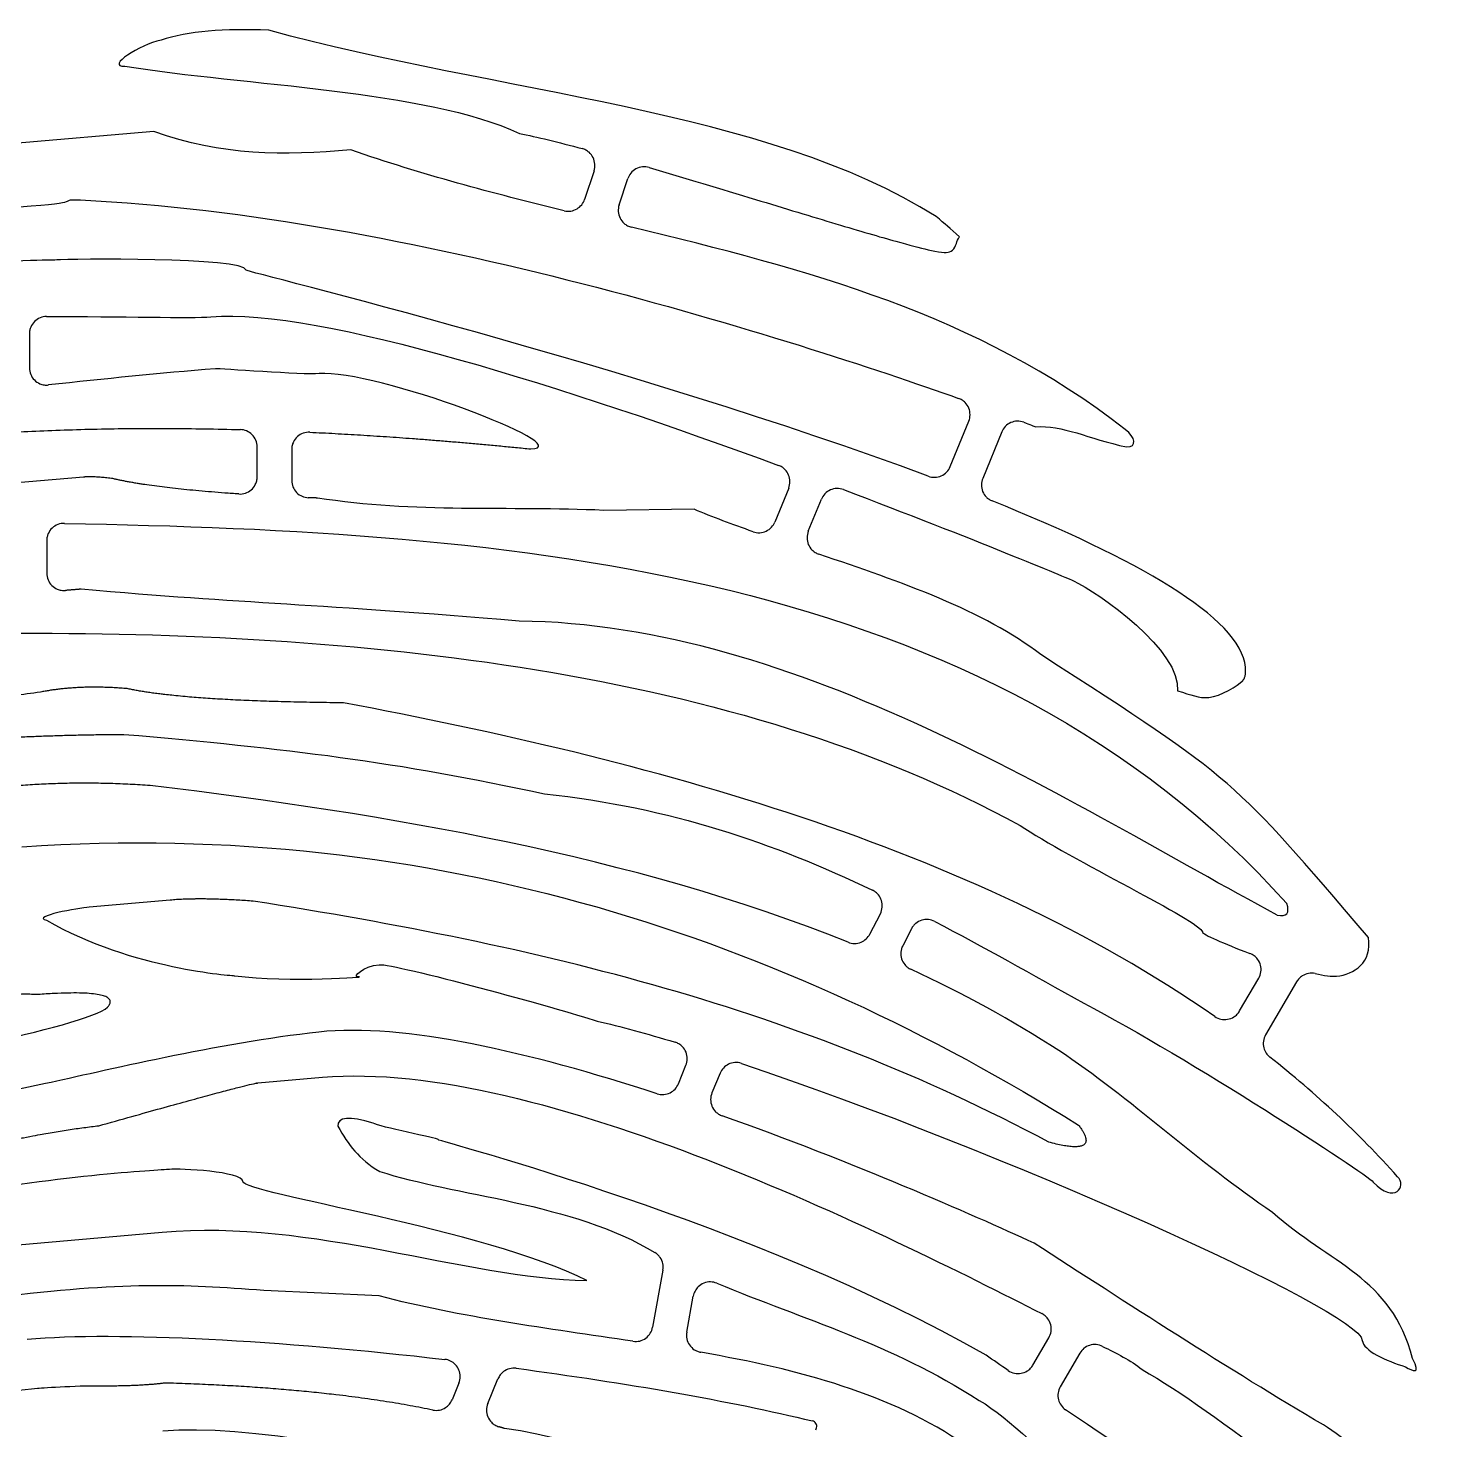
# Model space of a CAD drawing. Header units: inches. Extents: x -29.8 to 29.8, y -43 to 42.9.
# Drawn here: x -1.98 to 28.67, y 12.29 to 42.73 of the extents above; entities that cross this region are included whole.
import ezdxf

# ---------------------------------------------------------------- set-up
doc = ezdxf.new("R2010")
doc.units = ezdxf.units.IN
doc.header["$MEASUREMENT"] = 0

msp = doc.modelspace()

# ---------------------------------------------------------------- linework, layer by layer
for p, q in [((0.748, 40.488), (-2.286, 40.222)), ((10.315, 39.635), (10.11, 39.011)), ((10.859, 38.89), (11.048, 39.462)), ((-1.952, 36.092), (-1.952, 35.353)), ((18.052, 33.208), (18.456, 34.193)), ((19.172, 33.961), (18.758, 32.951)), ((2.996, 32.986), (2.996, 33.636)), ((3.746, 33.58), (3.746, 32.906)), ((-0.776, 32.979), (-3.967, 32.7)), ((14.543, 32.738), (14.241, 32.003)), ((14.97, 31.803), (15.255, 32.499)), ((12.488, 32.28), (10.528, 32.257)), ((-1.575, 31.599), (-1.575, 30.89)), ((1.108, 23.79), (-0.655, 23.636)), ((16.306, 23.051), (16.535, 23.495)), ((17.21, 23.167), (17.02, 22.8)), ((24.34, 21.382), (24.755, 22.093)), ((25.579, 22.017), (24.905, 20.863)), ((3.007, 19.818), (4.413, 19.941)), ((12.147, 19.8), (12.312, 20.203)), ((13.052, 20.03), (12.876, 19.601)), ((-1.6, 19.806), (-3.34, 19.44)), ((-2.619, 16.268), (0.929, 16.578)), ((11.81, 15.749), (11.587, 14.511)), ((5.643, 15.192), (3.144, 15.309)), ((12.33, 14.405), (12.471, 15.189)), ((19.85, 13.691), (20.196, 14.284)), ((20.87, 13.951), (20.444, 13.221)), ((7.379, 13.299), (7.232, 12.939)), ((8.007, 12.853), (8.228, 13.392))]:
    msp.add_line(p, q)
msp.add_ellipse((-172.783, 207.147), major_axis=(198.144, -183.655), ratio=0.018795, start_param=6.252244, end_param=6.31604)
for points, degree in [([(3.252, 42.684), (2.277, 42.729), (1.496, 42.659), (0.907, 42.472)], 3), ([(17.749, 38.637), (14.045, 40.979), (8.214, 41.319), (3.252, 42.684)], 3), ([(0.907, 42.472), (0.452, 42.377), (-0.308, 41.889), (0.12, 41.905)], 3), ([(0.12, 41.905), (2.72, 41.483), (6.651, 41.393), (8.695, 40.445)], 3), ([(5.032, 40.086), (3.583, 39.961), (2.22, 39.95), (0.748, 40.488)], 3), ([(8.695, 40.445), (9.074, 40.368), (9.54, 40.253), (10.056, 40.114)], 3), ([(9.664, 38.764), (8.126, 39.143), (6.576, 39.55), (5.032, 40.086)], 3), ([(-3.245, 38.792), (-0.845, 38.909), (-1.198, 38.969), (-1.06, 39.002)], 3), ([(-1.06, 39.002), (-0.962, 39.001), (-1.065, 39.011), (-0.841, 39)], 3), ([(-0.841, 39), (6.295, 38.657), (14.705, 35.94), (18.235, 34.689)], 3), ([(18.253, 38.197), (18.043, 38.39), (17.946, 38.472), (17.749, 38.637)], 3), ([(21.856, 34.016), (18.606, 36.538), (14.927, 37.485), (11.127, 38.408)], 3), ([(-1.357, 37.696), (-1.58, 37.676), (-1.903, 37.738), (-4.937, 37.472)], 3), ([(2.755, 37.471), (2.73, 37.761), (-1.134, 37.715), (-1.357, 37.696)], 3), ([(17.574, 32.999), (11.216, 35.371), (2.757, 37.45), (2.755, 37.471)], 3), ([(-1.578, 36.467), (0.019, 36.471), (1.599, 36.425), (1.989, 36.459)], 3), ([(1.989, 36.459), (4.333, 36.664), (9.872, 34.868), (14.325, 33.233)], 3), ([(2.088, 35.333), (0.891, 35.237), (-0.331, 35.111), (-1.537, 34.98)], 3), ([(4.346, 35.226), (4, 35.196), (2.166, 35.339), (2.088, 35.333)], 3), ([(8.939, 33.591), (10.047, 33.625), (5.529, 35.33), (4.346, 35.226)], 3), ([(-7.116, 33.416), (-2.904, 34.163), (2.631, 34.011)], 2), ([(19.652, 34.17), (19.784, 34.119), (19.871, 34.085), (19.907, 34.071)], 3), ([(19.907, 34.071), (20.487, 34.12), (21.05, 33.812), (21.883, 33.634)], 3), ([(4.139, 33.954), (6.432, 33.845), (8.939, 33.591)], 2), ([(21.883, 33.634), (22.124, 33.631), (22.074, 33.838), (21.856, 34.016)], 3), ([(-0.139, 32.945), (-0.552, 32.999), (-0.776, 32.979)], 2), ([(2.596, 32.612), (0.751, 32.736), (-0.139, 32.945)], 2), ([(4.304, 32.524), (4.204, 32.528), (4.105, 32.532)], 2), ([(10.528, 32.257), (8.471, 32.349), (6.421, 32.191), (4.304, 32.524)], 3), ([(15.735, 32.707), (18.533, 31.65), (20.631, 30.771), (20.728, 30.729)], 3), ([(13.77, 31.792), (13.32, 31.951), (12.889, 32.112), (12.488, 32.28)], 3), ([(24.467, 28.847), (24.372, 29.933), (22.054, 31.218), (18.965, 32.461)], 3), ([(-1.193, 31.974), (8.546, 31.789), (18.821, 31.015), (25.367, 23.714)], 3), ([(20.02, 29.122), (18.8, 30.072), (16.966, 30.709), (15.197, 31.305)], 3), ([(20.728, 30.729), (21.266, 30.484), (23.09, 29.186), (22.989, 28.335)], 3), ([(-0.831, 30.545), (-0.996, 30.531), (-1.167, 30.517)], 2), ([(8.686, 29.85), (4.378, 30.221), (2.711, 30.226), (-0.831, 30.545)], 3), ([(25.158, 23.465), (20.719, 25.836), (14.742, 29.795), (8.686, 29.85)], 3), ([(-2.54, 29.587), (5.136, 29.629), (13.359, 28.816), (19.569, 25.414)], 3), ([(27.137, 22.979), (24.199, 26.421), (24.259, 26.402), (20.02, 29.122)], 3), ([(24.395, 28.544), (24.487, 28.624), (24.467, 28.847)], 2), ([(23.67, 28.192), (23.916, 28.214), (24.33, 28.466), (24.395, 28.544)], 3), ([(-1.709, 28.31), (-7.882, 27.45), (-9.559, 26.864)], 2), ([(0.17, 28.384), (-0.866, 28.473), (-1.709, 28.31)], 2), ([(4.874, 28.076), (1.475, 28.104), (0.17, 28.384)], 2), ([(22.989, 28.335), (23.291, 28.251), (23.447, 28.173), (23.67, 28.192)], 3), ([(23.802, 21.263), (18.472, 24.962), (11.474, 26.835), (4.874, 28.076)], 3), ([(-4.483, 27.168), (-2.448, 27.375), (0.098, 27.391)], 2), ([(0.098, 27.391), (3.622, 27.091), (6.071, 26.79), (9.237, 26.099)], 3), ([(0.726, 26.275), (-2.462, 26.505), (-4.979, 25.774)], 2), ([(15.832, 22.876), (11.171, 24.757), (5.821, 25.652), (0.726, 26.275)], 3), ([(9.237, 26.099), (11.994, 25.803), (14.207, 25.033), (16.363, 24.006)], 3), ([(-2.114, 24.95), (6.922, 25.558), (14.496, 22.868), (20.84, 18.902)], 3), ([(19.569, 25.414), (20.62, 24.698), (23.512, 23.321), (23.531, 23.098)], 3), ([(-0.655, 23.636), (-0.878, 23.616), (-1.931, 23.437), (-1.58, 23.352)], 3), ([(2.911, 23.767), (1.8, 23.85), (1.108, 23.79)], 2), ([(20.193, 18.533), (14.763, 21.436), (9.155, 22.795), (2.911, 23.767)], 3), ([(-1.58, 23.352), (0.305, 22.277), (2.474, 22.153), (2.508, 22.148)], 3), ([(17.717, 23.327), (18.767, 22.778), (19.827, 22.179), (20.954, 21.553)], 3), ([(-3.964, 22.544), (-1.573, 22.738), (-2.915, 23.271), (-2.829, 23.244)], 3), ([(23.531, 23.098), (23.536, 23.049), (23.998, 22.842), (24.561, 22.634)], 3), ([(26.448, 22.139), (26.817, 22.171), (27.232, 22.436), (27.137, 22.979)], 3), ([(5.178, 22.122), (5.066, 22.12), (5.292, 22.357), (5.649, 22.388)], 3), ([(5.649, 22.388), (5.984, 22.417), (9.561, 21.43), (10.384, 21.164)], 3), ([(2.508, 22.148), (3.672, 21.995), (5.515, 22.127), (5.178, 22.122)], 3), ([(20.411, 20.522), (19.398, 21.183), (18.321, 21.768), (17.196, 22.287)], 3), ([(25.982, 22.194), (26.178, 22.152), (26.341, 22.13), (26.448, 22.139)], 3), ([(-0.252, 21.465), (0.099, 21.874), (-1.76, 21.74)], 2), ([(-5.935, 20.115), (-5.232, 20.177), (-0.705, 21.043), (-0.252, 21.465)], 3), ([(-1.76, 21.74), (-3.102, 21.785), (-4.863, 21.377)], 2), ([(20.954, 21.553), (23.229, 20.358), (27.056, 17.874), (27.245, 17.667)], 3), ([(10.384, 21.164), (10.888, 21.046), (11.457, 20.891), (12.074, 20.704)], 3), ([(4.338, 20.924), (2.148, 20.682), (-0.392, 20.065), (-1.6, 19.806)], 3), ([(11.684, 19.585), (8.937, 20.478), (6.17, 21.127), (4.338, 20.924)], 3), ([(4.413, 19.941), (9.117, 20.353), (16.803, 16.456), (20.043, 14.808)], 3), ([(13.518, 20.243), (19.085, 18.379), (26.949, 14.872), (27.006, 14.228)], 3), ([(25.057, 17.006), (23.463, 18.073), (21.938, 19.52), (20.411, 20.522)], 3), ([(27.769, 17.782), (26.927, 18.729), (25.998, 19.592), (24.997, 20.38)], 3), ([(-0.446, 18.889), (2.784, 19.799), (3.007, 19.818)], 2), ([(5.518, 18.946), (4.996, 19.104), (4.739, 19.082), (4.748, 18.879)], 3), ([(19.875, 16.34), (18.535, 16.958), (15.917, 18.107), (13.098, 19.105)], 3), ([(-4.107, 18.164), (-1.984, 18.715), (-0.446, 18.889)], 2), ([(4.748, 18.879), (4.985, 18.475), (5.195, 18.163), (5.66, 17.898)], 3), ([(20.84, 18.902), (21.366, 18.216), (20.193, 18.533)], 2), ([(1.091, 17.942), (0.868, 17.922), (-1.514, 17.806), (-3.937, 17.297)], 3), ([(2.688, 17.677), (2.669, 17.9), (1.314, 17.961), (1.091, 17.942)], 3), ([(5.66, 17.898), (7.237, 17.376), (9.87, 17.215), (11.637, 16.135)], 3), ([(27.245, 17.667), (27.701, 17.166), (27.99, 17.58), (27.769, 17.782)], 3), ([(10.16, 15.528), (7.963, 16.637), (2.711, 17.42), (2.688, 17.677)], 3), ([(0.929, 16.578), (4.221, 16.866), (7.487, 15.579), (10.16, 15.528)], 3), ([(28.095, 13.833), (27.649, 15.607), (26.286, 15.893), (25.057, 17.006)], 3), ([(26.159, 12.391), (24.143, 13.575), (21.821, 15.08), (19.875, 16.34)], 3), ([(3.144, 15.309), (1.379, 15.448), (0.044, 15.5), (-2.665, 15.156)], 3), ([(12.984, 15.468), (14.88, 14.68), (16.748, 14.162), (18.683, 12.924)], 3), ([(11.161, 14.207), (9.316, 14.486), (7.423, 14.727), (5.643, 15.192)], 3), ([(-2.004, 14.253), (-0.007, 14.428), (3.51, 14.227), (7.076, 13.813)], 3), ([(27.006, 14.228), (27.025, 14.004), (27.519, 13.783), (27.947, 13.654)], 3), ([(18.39, 11.947), (16.777, 13.063), (14.769, 13.593), (12.633, 13.969)], 3), ([(19.313, 13.572), (19.155, 13.681), (18.994, 13.793), (18.831, 13.908)], 3), ([(21.364, 14.096), (21.652, 13.95), (21.983, 13.793), (22.22, 13.595)], 3), ([(27.947, 13.654), (28.086, 13.561), (28.302, 13.467), (28.095, 13.833)], 3), ([(8.624, 13.621), (10.986, 13.307), (13.276, 12.91), (15.058, 12.478)], 3), ([(22.22, 13.595), (23.868, 12.657), (26.569, 10.473), (27.814, 9.231)], 3), ([(-1.777, 13.182), (-2.469, 13.121), (-3.35, 12.943), (-4.014, 12.725)], 3), ([(-0.299, 13.233), (-0.836, 13.245), (-1.621, 13.195), (-1.777, 13.182)], 3), ([(0.987, 13.301), (0.574, 13.239), (-0.299, 13.233)], 2), ([(6.809, 12.714), (4.461, 13.198), (0.987, 13.301)], 2), ([(18.683, 12.924), (19.348, 12.532), (20.134, 11.706), (21.009, 10.971)], 3), ([(0.947, 12.263), (4.495, 12.573), (13.633, 9.883), (14.736, 8.626)], 3), ([(27.732, 7.151), (25.077, 9.739), (23.138, 10.977), (20.558, 12.722)], 3), ([(8.366, 12.314), (8.305, 12.333), (8.243, 12.352)], 2), ([(18.29, 7.745), (16.004, 8.918), (12.116, 11.811), (8.366, 12.314)], 3), ([(28.667, 9.388), (28.117, 10.752), (27.147, 11.769), (26.159, 12.391)], 3)]:
    msp.add_open_spline(points, degree=degree)
for points, knots in [([(10.315, 39.635), (10.33, 39.681), (10.336, 39.73), (10.329, 39.828), (10.316, 39.875), (10.273, 39.963), (10.243, 40.002), (10.185, 40.053), (10.161, 40.069), (10.11, 40.096), (10.084, 40.107), (10.056, 40.114)], [0, 0, 0, 0, 0.372089, 0.372089, 0.744178, 0.744178, 1.116267, 1.116267, 1.33483, 1.33483, 1.553394, 1.553394, 1.553394, 1.553394]), ([(11.509, 39.705), (11.462, 39.719), (11.413, 39.723), (11.316, 39.713), (11.269, 39.698), (11.183, 39.652), (11.145, 39.621), (11.085, 39.547), (11.062, 39.506), (11.048, 39.462)], [0, 0, 0, 0, 0.372089, 0.372089, 0.744178, 0.744178, 1.116267, 1.116267, 1.468206, 1.468206, 1.468206, 1.468206]), ([(11.509, 39.705), (12.28, 39.48), (13.077, 39.239), (13.82, 39.012), (14.455, 38.819), (15.051, 38.637), (15.571, 38.481), (16.082, 38.327), (16.52, 38.199), (16.872, 38.101), (17.164, 38.019), (17.397, 37.959), (17.571, 37.919), (17.625, 37.906), (17.673, 37.896), (17.72, 37.887), (17.825, 37.866), (17.917, 37.853), (17.968, 37.857), (18.019, 37.862), (18.066, 37.877), (18.1, 37.906), (18.142, 37.941), (18.166, 37.996), (18.186, 38.052), (18.204, 38.101), (18.222, 38.151), (18.247, 38.189), (18.249, 38.192), (18.251, 38.195), (18.253, 38.197)], [0.1437033, 0.1437033, 0.1437033, 0.1437033, 0.2463463, 0.2463463, 0.2463463, 0.3340696, 0.3340696, 0.3340696, 0.4201375, 0.4201375, 0.4201375, 0.4916074, 0.4916074, 0.4916074, 0.5136046, 0.5136046, 0.5136046, 0.5630773, 0.5630773, 0.5630773, 0.691173, 0.691173, 0.691173, 0.8492064, 0.8492064, 0.8492064, 0.9900532, 0.9900532, 0.9900532, 1, 1, 1, 1]), ([(9.664, 38.764), (9.711, 38.753), (9.76, 38.75), (9.857, 38.765), (9.903, 38.781), (9.984, 38.829), (10.018, 38.859), (10.074, 38.929), (10.096, 38.969), (10.11, 39.011)], [0, 0, 0, 0, 0.372089, 0.372089, 0.744178, 0.744178, 1.085892, 1.085892, 1.427606, 1.427606, 1.427606, 1.427606]), ([(10.859, 38.89), (10.844, 38.843), (10.838, 38.794), (10.845, 38.697), (10.858, 38.649), (10.901, 38.562), (10.931, 38.523), (10.991, 38.471), (11.016, 38.454), (11.069, 38.426), (11.098, 38.415), (11.127, 38.408)], [0, 0, 0, 0, 0.372089, 0.372089, 0.744178, 0.744178, 1.116267, 1.116267, 1.346161, 1.346161, 1.576056, 1.576056, 1.576056, 1.576056]), ([(-1.578, 36.467), (-1.627, 36.467), (-1.675, 36.458), (-1.765, 36.42), (-1.806, 36.393), (-1.876, 36.324), (-1.903, 36.283), (-1.932, 36.215), (-1.94, 36.192), (-1.95, 36.142), (-1.952, 36.117), (-1.952, 36.092)], [0, 0, 0, 0, 0.372089, 0.372089, 0.744178, 0.744178, 1.116267, 1.116267, 1.306993, 1.306993, 1.497719, 1.497719, 1.497719, 1.497719]), ([(-1.952, 35.353), (-1.952, 35.304), (-1.943, 35.256), (-1.905, 35.165), (-1.878, 35.124), (-1.81, 35.055), (-1.769, 35.027), (-1.695, 34.995), (-1.664, 34.987), (-1.6, 34.977), (-1.568, 34.977), (-1.537, 34.98)], [0, 0, 0, 0, 0.372089, 0.372089, 0.744178, 0.744178, 1.116267, 1.116267, 1.359864, 1.359864, 1.603462, 1.603462, 1.603462, 1.603462]), ([(18.456, 34.193), (18.475, 34.238), (18.484, 34.286), (18.484, 34.384), (18.475, 34.432), (18.438, 34.523), (18.41, 34.564), (18.356, 34.619), (18.334, 34.636), (18.287, 34.667), (18.261, 34.679), (18.235, 34.689)], [0, 0, 0, 0, 0.372089, 0.372089, 0.744178, 0.744178, 1.116267, 1.116267, 1.331365, 1.331365, 1.546464, 1.546464, 1.546464, 1.546464]), ([(19.652, 34.17), (19.607, 34.187), (19.558, 34.195), (19.461, 34.193), (19.413, 34.182), (19.323, 34.143), (19.283, 34.114), (19.216, 34.045), (19.19, 34.005), (19.172, 33.961)], [0, 0, 0, 0, 0.372089, 0.372089, 0.744178, 0.744178, 1.116267, 1.116267, 1.476905, 1.476905, 1.476905, 1.476905]), ([(2.996, 33.636), (2.996, 33.685), (2.986, 33.734), (2.949, 33.824), (2.922, 33.865), (2.853, 33.935), (2.813, 33.962), (2.724, 34), (2.678, 34.01), (2.631, 34.011)], [0, 0, 0, 0, 0.372089, 0.372089, 0.744178, 0.744178, 1.116267, 1.116267, 1.474582, 1.474582, 1.474582, 1.474582]), ([(4.139, 33.954), (4.09, 33.957), (4.041, 33.95), (3.949, 33.917), (3.907, 33.892), (3.834, 33.826), (3.804, 33.787), (3.771, 33.718), (3.762, 33.691), (3.749, 33.636), (3.746, 33.608), (3.746, 33.58)], [0, 0, 0, 0, 0.372089, 0.372089, 0.744178, 0.744178, 1.116267, 1.116267, 1.330906, 1.330906, 1.545546, 1.545546, 1.545546, 1.545546]), ([(14.543, 32.738), (14.561, 32.783), (14.571, 32.832), (14.571, 32.929), (14.561, 32.978), (14.524, 33.068), (14.497, 33.109), (14.443, 33.164), (14.422, 33.181), (14.376, 33.211), (14.351, 33.223), (14.325, 33.233)], [0, 0, 0, 0, 0.372089, 0.372089, 0.744178, 0.744178, 1.116267, 1.116267, 1.325975, 1.325975, 1.535684, 1.535684, 1.535684, 1.535684]), ([(17.574, 32.999), (17.62, 32.982), (17.669, 32.974), (17.766, 32.977), (17.814, 32.988), (17.903, 33.028), (17.943, 33.056), (18.009, 33.126), (18.035, 33.165), (18.052, 33.208)], [0, 0, 0, 0, 0.372089, 0.372089, 0.744178, 0.744178, 1.116267, 1.116267, 1.470096, 1.470096, 1.470096, 1.470096]), ([(2.596, 32.612), (2.644, 32.609), (2.693, 32.615), (2.786, 32.646), (2.829, 32.671), (2.903, 32.734), (2.933, 32.773), (2.969, 32.843), (2.979, 32.871), (2.992, 32.928), (2.996, 32.957), (2.996, 32.986)], [0, 0, 0, 0, 0.372089, 0.372089, 0.744178, 0.744178, 1.116267, 1.116267, 1.340114, 1.340114, 1.563962, 1.563962, 1.563962, 1.563962]), ([(3.746, 32.906), (3.746, 32.858), (3.755, 32.809), (3.792, 32.719), (3.82, 32.678), (3.888, 32.608), (3.929, 32.581), (4.016, 32.544), (4.06, 32.534), (4.105, 32.532)], [0, 0, 0, 0, 0.372089, 0.372089, 0.744178, 0.744178, 1.116267, 1.116267, 1.460869, 1.460869, 1.460869, 1.460869]), ([(18.758, 32.951), (18.739, 32.906), (18.729, 32.858), (18.729, 32.76), (18.739, 32.712), (18.776, 32.621), (18.803, 32.58), (18.856, 32.527), (18.875, 32.511), (18.918, 32.482), (18.941, 32.47), (18.965, 32.461)], [0, 0, 0, 0, 0.372089, 0.372089, 0.744178, 0.744178, 1.116267, 1.116267, 1.311418, 1.311418, 1.506569, 1.506569, 1.506569, 1.506569]), ([(15.735, 32.707), (15.689, 32.725), (15.64, 32.733), (15.543, 32.73), (15.495, 32.719), (15.405, 32.68), (15.365, 32.651), (15.299, 32.582), (15.273, 32.542), (15.255, 32.499)], [0, 0, 0, 0, 0.372089, 0.372089, 0.744178, 0.744178, 1.116267, 1.116267, 1.474114, 1.474114, 1.474114, 1.474114]), ([(-1.193, 31.974), (-1.241, 31.975), (-1.29, 31.967), (-1.381, 31.931), (-1.423, 31.905), (-1.493, 31.838), (-1.522, 31.797), (-1.553, 31.729), (-1.561, 31.704), (-1.572, 31.652), (-1.575, 31.626), (-1.575, 31.599)], [0, 0, 0, 0, 0.372089, 0.372089, 0.744178, 0.744178, 1.116267, 1.116267, 1.31723, 1.31723, 1.518193, 1.518193, 1.518193, 1.518193]), ([(13.77, 31.792), (13.816, 31.776), (13.864, 31.769), (13.962, 31.774), (14.01, 31.786), (14.098, 31.827), (14.138, 31.856), (14.201, 31.925), (14.224, 31.963), (14.241, 32.003)], [0, 0, 0, 0, 0.372089, 0.372089, 0.744178, 0.744178, 1.116267, 1.116267, 1.452895, 1.452895, 1.452895, 1.452895]), ([(14.97, 31.803), (14.951, 31.758), (14.942, 31.71), (14.942, 31.612), (14.951, 31.563), (14.988, 31.473), (15.015, 31.432), (15.07, 31.376), (15.093, 31.358), (15.143, 31.327), (15.169, 31.315), (15.197, 31.305)], [0, 0, 0, 0, 0.372089, 0.372089, 0.744178, 0.744178, 1.116267, 1.116267, 1.338842, 1.338842, 1.561417, 1.561417, 1.561417, 1.561417]), ([(-1.575, 30.89), (-1.575, 30.841), (-1.565, 30.793), (-1.528, 30.703), (-1.501, 30.662), (-1.432, 30.592), (-1.391, 30.564), (-1.318, 30.533), (-1.289, 30.525), (-1.229, 30.515), (-1.198, 30.514), (-1.167, 30.517)], [0, 0, 0, 0, 0.372089, 0.372089, 0.744178, 0.744178, 1.116267, 1.116267, 1.349247, 1.349247, 1.582227, 1.582227, 1.582227, 1.582227]), ([(16.535, 23.495), (16.557, 23.538), (16.571, 23.586), (16.58, 23.683), (16.575, 23.732), (16.546, 23.825), (16.522, 23.869), (16.474, 23.927), (16.454, 23.946), (16.411, 23.98), (16.388, 23.994), (16.363, 24.006)], [0, 0, 0, 0, 0.372089, 0.372089, 0.744178, 0.744178, 1.116267, 1.116267, 1.323705, 1.323705, 1.531143, 1.531143, 1.531143, 1.531143]), ([(17.717, 23.327), (17.674, 23.35), (17.626, 23.364), (17.529, 23.373), (17.48, 23.368), (17.387, 23.339), (17.343, 23.316), (17.286, 23.269), (17.268, 23.251), (17.236, 23.211), (17.222, 23.19), (17.21, 23.167)], [0, 0, 0, 0, 0.372089, 0.372089, 0.744178, 0.744178, 1.116267, 1.116267, 1.310305, 1.310305, 1.504344, 1.504344, 1.504344, 1.504344]), ([(15.832, 22.876), (15.877, 22.858), (15.926, 22.848), (16.024, 22.849), (16.072, 22.859), (16.157, 22.894), (16.194, 22.918), (16.259, 22.978), (16.285, 23.013), (16.306, 23.051)], [0, 0, 0, 0, 0.372089, 0.372089, 0.744178, 0.744178, 1.077546, 1.077546, 1.410914, 1.410914, 1.410914, 1.410914]), ([(17.02, 22.8), (16.998, 22.757), (16.984, 22.709), (16.975, 22.612), (16.98, 22.563), (17.009, 22.47), (17.033, 22.427), (17.082, 22.367), (17.102, 22.348), (17.146, 22.314), (17.171, 22.299), (17.196, 22.287)], [0, 0, 0, 0, 0.372089, 0.372089, 0.744178, 0.744178, 1.116267, 1.116267, 1.329656, 1.329656, 1.543045, 1.543045, 1.543045, 1.543045]), ([(24.755, 22.093), (24.779, 22.135), (24.796, 22.182), (24.809, 22.279), (24.806, 22.328), (24.782, 22.422), (24.761, 22.467), (24.71, 22.535), (24.685, 22.561), (24.627, 22.604), (24.595, 22.621), (24.561, 22.634)], [0, 0, 0, 0, 0.372089, 0.372089, 0.744178, 0.744178, 1.116267, 1.116267, 1.391198, 1.391198, 1.666129, 1.666129, 1.666129, 1.666129]), ([(25.982, 22.194), (25.934, 22.205), (25.885, 22.205), (25.789, 22.188), (25.743, 22.171), (25.676, 22.128), (25.653, 22.109), (25.612, 22.066), (25.594, 22.043), (25.579, 22.017)], [0, 0, 0, 0, 0.372089, 0.372089, 0.744178, 0.744178, 0.97187, 0.97187, 1.199563, 1.199563, 1.199563, 1.199563]), ([(23.802, 21.263), (23.842, 21.235), (23.887, 21.215), (23.983, 21.194), (24.032, 21.193), (24.128, 21.21), (24.174, 21.228), (24.241, 21.27), (24.264, 21.289), (24.306, 21.332), (24.324, 21.356), (24.34, 21.382)], [0, 0, 0, 0, 0.372089, 0.372089, 0.744178, 0.744178, 1.116267, 1.116267, 1.345533, 1.345533, 1.574798, 1.574798, 1.574798, 1.574798]), ([(24.905, 20.863), (24.881, 20.821), (24.865, 20.775), (24.851, 20.678), (24.854, 20.629), (24.876, 20.542), (24.893, 20.504), (24.937, 20.435), (24.965, 20.405), (24.997, 20.38)], [0, 0, 0, 0, 0.372089, 0.372089, 0.744178, 0.744178, 1.056043, 1.056043, 1.367909, 1.367909, 1.367909, 1.367909]), ([(12.312, 20.203), (12.331, 20.248), (12.34, 20.297), (12.34, 20.394), (12.331, 20.443), (12.294, 20.533), (12.267, 20.574), (12.21, 20.631), (12.186, 20.65), (12.132, 20.683), (12.104, 20.695), (12.074, 20.704)], [0, 0, 0, 0, 0.372089, 0.372089, 0.744178, 0.744178, 1.116267, 1.116267, 1.354056, 1.354056, 1.591846, 1.591846, 1.591846, 1.591846]), ([(13.518, 20.243), (13.472, 20.259), (13.423, 20.265), (13.325, 20.258), (13.278, 20.246), (13.193, 20.204), (13.156, 20.177), (13.094, 20.11), (13.069, 20.072), (13.052, 20.03)], [0, 0, 0, 0, 0.372089, 0.372089, 0.744178, 0.744178, 1.090765, 1.090765, 1.437352, 1.437352, 1.437352, 1.437352]), ([(11.684, 19.585), (11.73, 19.57), (11.779, 19.564), (11.877, 19.572), (11.924, 19.585), (12.008, 19.627), (12.044, 19.654), (12.105, 19.72), (12.13, 19.758), (12.147, 19.8)], [0, 0, 0, 0, 0.372089, 0.372089, 0.744178, 0.744178, 1.086586, 1.086586, 1.428994, 1.428994, 1.428994, 1.428994]), ([(12.876, 19.601), (12.857, 19.555), (12.848, 19.507), (12.848, 19.409), (12.857, 19.361), (12.895, 19.271), (12.922, 19.23), (12.976, 19.175), (12.998, 19.157), (13.046, 19.127), (13.071, 19.114), (13.098, 19.105)], [0, 0, 0, 0, 0.372089, 0.372089, 0.744178, 0.744178, 1.116267, 1.116267, 1.331607, 1.331607, 1.546948, 1.546948, 1.546948, 1.546948]), ([(18.831, 13.908), (13.776, 16.795), (6.929, 18.554), (6.923, 18.621), (5.629, 18.865), (5.518, 18.946)], [0, 0, 0, 0, 0.5, 0.5, 1, 1, 1, 1]), ([(11.81, 15.749), (11.819, 15.797), (11.818, 15.846), (11.798, 15.942), (11.779, 15.987), (11.736, 16.049), (11.719, 16.069), (11.681, 16.106), (11.66, 16.122), (11.637, 16.135)], [0, 0, 0, 0, 0.372089, 0.372089, 0.744178, 0.744178, 0.94556, 0.94556, 1.146942, 1.146942, 1.146942, 1.146942]), ([(12.984, 15.468), (12.939, 15.487), (12.891, 15.497), (12.793, 15.497), (12.745, 15.488), (12.654, 15.451), (12.613, 15.424), (12.55, 15.363), (12.527, 15.332), (12.491, 15.263), (12.478, 15.227), (12.471, 15.189)], [0, 0, 0, 0, 0.372089, 0.372089, 0.744178, 0.744178, 1.116267, 1.116267, 1.41083, 1.41083, 1.705393, 1.705393, 1.705393, 1.705393]), ([(20.196, 14.284), (20.221, 14.327), (20.237, 14.373), (20.251, 14.47), (20.248, 14.519), (20.224, 14.614), (20.202, 14.658), (20.156, 14.72), (20.136, 14.741), (20.092, 14.779), (20.068, 14.795), (20.043, 14.808)], [0, 0, 0, 0, 0.372089, 0.372089, 0.744178, 0.744178, 1.116267, 1.116267, 1.335674, 1.335674, 1.555081, 1.555081, 1.555081, 1.555081]), ([(11.161, 14.207), (11.21, 14.2), (11.259, 14.202), (11.354, 14.225), (11.399, 14.246), (11.478, 14.304), (11.511, 14.34), (11.561, 14.421), (11.578, 14.465), (11.587, 14.511)], [0, 0, 0, 0, 0.372089, 0.372089, 0.744178, 0.744178, 1.116267, 1.116267, 1.473123, 1.473123, 1.473123, 1.473123]), ([(12.33, 14.405), (12.321, 14.357), (12.322, 14.308), (12.342, 14.213), (12.361, 14.167), (12.417, 14.087), (12.452, 14.052), (12.514, 14.011), (12.536, 14), (12.584, 13.981), (12.608, 13.974), (12.633, 13.969)], [0, 0, 0, 0, 0.372089, 0.372089, 0.744178, 0.744178, 1.116267, 1.116267, 1.310288, 1.310288, 1.504309, 1.504309, 1.504309, 1.504309]), ([(21.364, 14.096), (21.32, 14.118), (21.273, 14.132), (21.175, 14.139), (21.126, 14.134), (21.036, 14.105), (20.995, 14.083), (20.923, 14.026), (20.893, 13.99), (20.87, 13.951)], [0, 0, 0, 0, 0.372089, 0.372089, 0.744178, 0.744178, 1.094234, 1.094234, 1.444291, 1.444291, 1.444291, 1.444291]), ([(7.379, 13.299), (7.398, 13.344), (7.407, 13.392), (7.407, 13.49), (7.398, 13.538), (7.361, 13.629), (7.334, 13.67), (7.27, 13.735), (7.235, 13.759), (7.159, 13.797), (7.118, 13.809), (7.076, 13.813)], [0, 0, 0, 0, 0.372089, 0.372089, 0.744178, 0.744178, 1.116267, 1.116267, 1.439189, 1.439189, 1.762112, 1.762112, 1.762112, 1.762112]), ([(8.624, 13.621), (8.576, 13.627), (8.527, 13.624), (8.432, 13.599), (8.388, 13.578), (8.322, 13.528), (8.298, 13.505), (8.258, 13.452), (8.241, 13.423), (8.228, 13.392)], [0, 0, 0, 0, 0.372089, 0.372089, 0.744178, 0.744178, 0.999204, 0.999204, 1.254231, 1.254231, 1.254231, 1.254231]), ([(19.313, 13.572), (19.353, 13.544), (19.398, 13.525), (19.494, 13.504), (19.543, 13.503), (19.639, 13.52), (19.685, 13.537), (19.752, 13.579), (19.775, 13.598), (19.817, 13.642), (19.835, 13.666), (19.85, 13.691)], [0, 0, 0, 0, 0.372089, 0.372089, 0.744178, 0.744178, 1.116267, 1.116267, 1.34496, 1.34496, 1.573653, 1.573653, 1.573653, 1.573653]), ([(20.444, 13.221), (20.42, 13.179), (20.403, 13.133), (20.39, 13.036), (20.393, 12.987), (20.416, 12.895), (20.435, 12.854), (20.488, 12.779), (20.52, 12.747), (20.558, 12.722)], [0, 0, 0, 0, 0.372089, 0.372089, 0.744178, 0.744178, 1.090773, 1.090773, 1.437369, 1.437369, 1.437369, 1.437369]), ([(6.809, 12.714), (6.857, 12.704), (6.907, 12.704), (7.003, 12.722), (7.048, 12.741), (7.121, 12.788), (7.15, 12.813), (7.198, 12.872), (7.218, 12.904), (7.232, 12.939)], [0, 0, 0, 0, 0.372089, 0.372089, 0.744178, 0.744178, 1.033172, 1.033172, 1.322166, 1.322166, 1.322166, 1.322166]), ([(8.007, 12.853), (7.989, 12.807), (7.979, 12.759), (7.979, 12.661), (7.989, 12.613), (8.026, 12.523), (8.053, 12.482), (8.109, 12.425), (8.133, 12.406), (8.186, 12.374), (8.214, 12.361), (8.243, 12.352)], [0, 0, 0, 0, 0.372089, 0.372089, 0.744178, 0.744178, 1.116267, 1.116267, 1.351197, 1.351197, 1.586127, 1.586127, 1.586127, 1.586127]), ([(15.131, 12.285), (15.14, 12.299), (15.147, 12.314), (15.154, 12.345), (15.154, 12.362), (15.149, 12.394), (15.143, 12.409), (15.126, 12.437), (15.115, 12.449), (15.088, 12.468), (15.073, 12.475), (15.058, 12.478)], [0, 0, 0, 0, 0.1240296, 0.1240296, 0.2480592, 0.2480592, 0.3720889, 0.3720889, 0.4961185, 0.4961185, 0.6188839, 0.6188839, 0.6188839, 0.6188839])]:
    msp.add_open_spline(points, degree=3, knots=knots)

doc.saveas('drawing.dxf')
